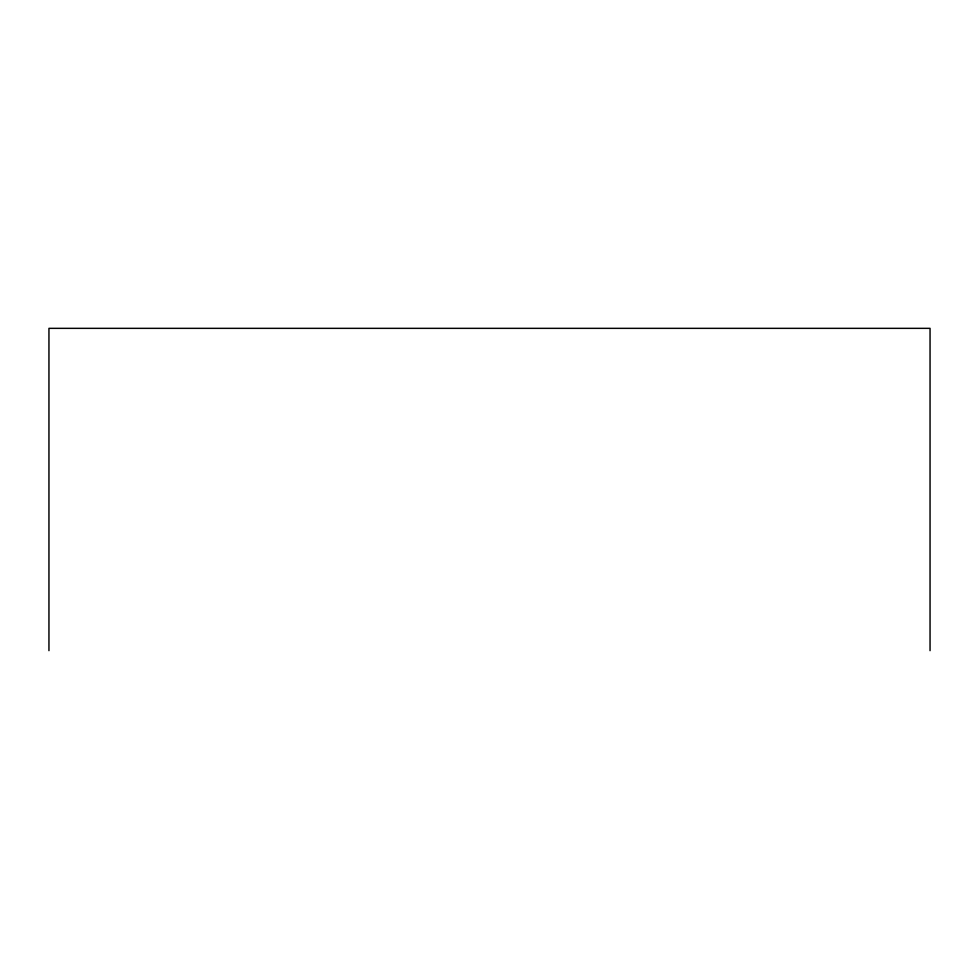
<?xml version="1.0" encoding="UTF-8"?>
<svg xmlns="http://www.w3.org/2000/svg" width="979" height="979" viewBox="0 0 979 979"><rect width="100%" height="100%" fill="white"/><g stroke="black" fill="none" stroke-linecap="round" stroke-linejoin="round"><path stroke-width="1.47" d="M930.05 650.656L930.05 328.344L48.95 328.344L48.95 650.656"/></g></svg>
